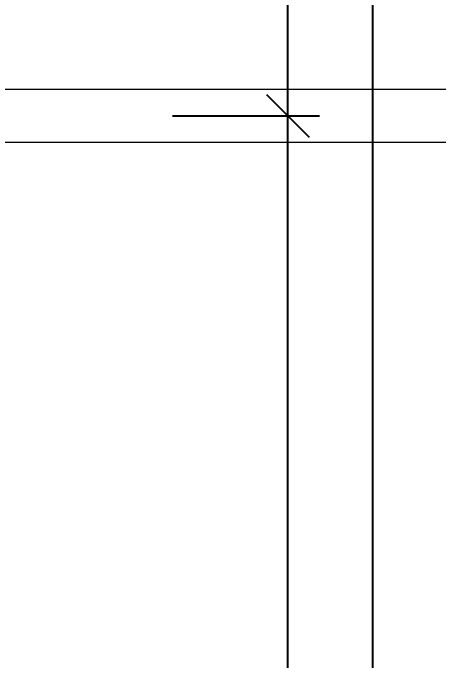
# Model space of a CAD drawing. Header units: inches. Extents: x 1913 to 17425, y -6710 to 1064.
# Drawn here: x 16600.9 to 16761.9, y -476.8 to -231.7 of the extents above; entities that cross this region are included whole.
import ezdxf

# ---------------------------------------------------------------- set-up
doc = ezdxf.new("R2010")
doc.units = ezdxf.units.IN
doc.header["$MEASUREMENT"] = 0
doc.layers.add('A-ANNO-DIMS', color=211, linetype='Continuous', lineweight=9)
doc.layers.add('A-WALL', color=113, linetype='Continuous', lineweight=13)
doc.styles.add('Arial', font='arial.ttf', dxfattribs={"height": 12})
doc.dimstyles.new('Linear_-_3_32__Arial', dxfattribs={"dimscale": 12, "dimtxt": 12.243113, "dimasz": 1.333333, "dimexe": 1, "dimexo": 0.666667, "dimgap": 0.666667, "dimtad": 1, "dimdec": 5, "dimrnd": 0.03125, "dimzin": 1, "dimdsep": 46, "dimlunit": 4, "dimtxsty": 'Arial', "dimblk1": 'OBLIQUE', "dimblk2": 'OBLIQUE', "dimsah": 1, "dimcen": 0.09, "dimdle": 1, "dimazin": 0, "dimtfac": 1, "dimtdec": 4, "dimtix": 1, "dimtmove": 0, "dimatfit": 3, "dimfxl": 1, "dimtvp": 1, "dimtfill": 1, "dimfrac": 2, "dimtolj": 1, "dimtzin": 0, "dimarcsym": 2})

# ---------------------------------------------------------------- blocks, each defined once
blk = doc.blocks.new('_Oblique')
at = {"color": 0, "linetype": 'ByBlock', "lineweight": -2}
blk.add_line((-0.5, -0.5), (0.5, 0.5), dxfattribs=at)
blk = doc.blocks.new('*D324')
at = {"layer": 'A-ANNO-DIMS', "color": 0, "lineweight": -2, "transparency": 16777216}
for p, q in [((16737.05, 581.29), (16737.05, -1746.71)), ((16506.43, 569.29), (16749.05, 569.29)), ((16509.15, -1734.71), (16749.05, -1734.71))]:
    blk.add_line(p, q, dxfattribs=at)
at = {"layer": 'Defpoints', "color": 0, "lineweight": 0, "transparency": 16777216}
for p in [(16498.43, 569.29), (16501.15, -1734.71), (16737.05, -1734.71)]:
    blk.add_point(p, dxfattribs=at)
at = {"layer": 'A-ANNO-DIMS', "color": 0, "lineweight": -2, "transparency": 16777216, "xscale": 16, "yscale": 16, "zscale": 16}
for p, rotation in [((16737.05, 569.29), 90), ((16737.05, -1734.71), 270)]:
    blk.add_blockref('_Oblique', p, dxfattribs=dict(at, rotation=rotation))
at = {"layer": 'A-ANNO-DIMS', "color": 0, "lineweight": 0, "transparency": 16777216, "insert": (16722.92, -582.71), "char_height": 12, "width": 73.4587, "attachment_point": 5, "rotation": 90, "style": 'Arial'}
blk.add_mtext('\\A1;192\'-0"', dxfattribs=at)
blk = doc.blocks.new('*D389')
at = {"layer": 'A-ANNO-DIMS', "color": 0, "lineweight": -2, "transparency": 16777216}
for p, q in [((16705.05, -1182.71), (16705.05, -258.71)), ((16661.39, -270.71), (16717.05, -270.71)), ((16521.65, -1170.71), (16717.05, -1170.71))]:
    blk.add_line(p, q, dxfattribs=at)
at = {"layer": 'Defpoints', "color": 0, "lineweight": 0, "transparency": 16777216}
for p in [(16653.39, -270.71), (16705.05, -270.71), (16513.65, -1170.71)]:
    blk.add_point(p, dxfattribs=at)
at = {"layer": 'A-ANNO-DIMS', "color": 0, "lineweight": -2, "transparency": 16777216, "xscale": 16, "yscale": 16, "zscale": 16}
for p, rotation in [((16705.05, -270.71), 90), ((16705.05, -1170.71), 270)]:
    blk.add_blockref('_Oblique', p, dxfattribs=dict(at, rotation=rotation))
at = {"layer": 'A-ANNO-DIMS', "color": 0, "lineweight": 0, "transparency": 16777216, "insert": (16690.92, -720.71), "char_height": 12, "width": 62.3834, "attachment_point": 5, "rotation": 90, "style": 'Arial'}
blk.add_mtext('\\A1;75\'-0"', dxfattribs=at)
blk = doc.blocks.new('*D390')
at = {"layer": 'A-ANNO-DIMS', "color": 0, "lineweight": -2, "transparency": 16777216}
for p, q in [((16705.05, -282.71), (16705.05, 581.29)), ((16509.15, 569.29), (16717.05, 569.29)), ((16674.23, -270.71), (16717.05, -270.71))]:
    blk.add_line(p, q, dxfattribs=at)
at = {"layer": 'Defpoints', "color": 0, "lineweight": 0, "transparency": 16777216}
for p in [(16501.15, 569.29), (16705.05, 569.29), (16666.23, -270.71)]:
    blk.add_point(p, dxfattribs=at)
at = {"layer": 'A-ANNO-DIMS', "color": 0, "lineweight": -2, "transparency": 16777216, "xscale": 16, "yscale": 16, "zscale": 16}
for p, rotation in [((16705.05, 569.29), 90), ((16705.05, -270.71), 270)]:
    blk.add_blockref('_Oblique', p, dxfattribs=dict(at, rotation=rotation))
at = {"layer": 'A-ANNO-DIMS', "color": 0, "lineweight": 0, "transparency": 16777216, "insert": (16690.92, 149.29), "char_height": 12, "width": 62.3834, "attachment_point": 5, "rotation": 90, "style": 'Arial'}
blk.add_mtext('\\A1;70\'-0"', dxfattribs=at)

msp = doc.modelspace()

# ---------------------------------------------------------------- linework, layer by layer
at = {"layer": 'A-WALL', "lineweight": 0}
for p, q in [((17269.153809, -260.706329), (16513.653809, -260.706329)), ((16513.653809, -280.706329), (17269.153809, -280.706329))]:
    msp.add_line(p, q, dxfattribs=at)

# ---------------------------------------------------------------- dimensions: what is measured, and where the dimension line sits
at = {"layer": 'A-ANNO-DIMS', "color": 1, "lineweight": 0}
for base, p1, p2, picture, middle in [((16737.051027, -1734.706329), (16498.427032, 569.293671), (16501.153809, -1734.706329), '*D324', (16722.924151, -582.706329)), ((16705.051027, 569.293671), (16666.226967, -270.706329), (16501.153809, 569.293671), '*D390', (16690.924151, 149.293671)), ((16705.051027, -270.706329), (16513.653809, -1170.706329), (16653.386732, -270.706329), '*D389', (16690.924151, -720.706329))]:
    dim = msp.add_linear_dim(base=base, p1=p1, p2=p2, angle=90, dimstyle='Linear_-_3_32__Arial', override={"dimpost": '<>', "dimfxl": 60, "dimtfill": 0}, dxfattribs=at)
    dim.commit()
    dim.dimension.update_dxf_attribs({"geometry": picture, "text_midpoint": middle})

doc.saveas('drawing.dxf')
